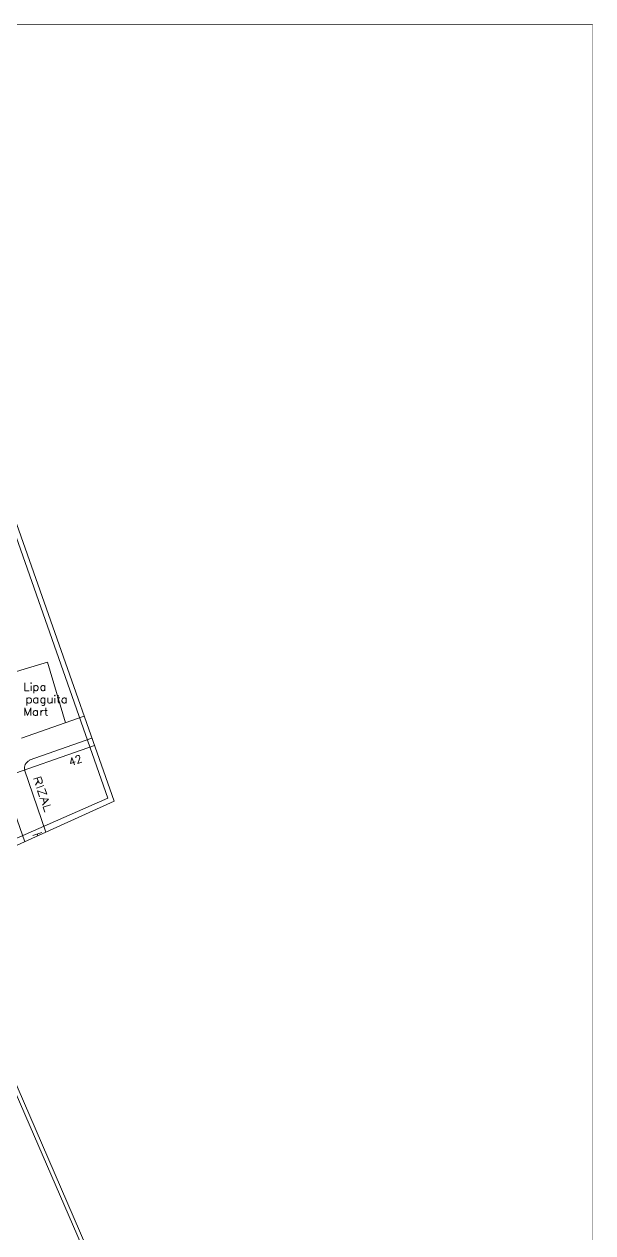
# Model space of a CAD drawing. Header units: millimetres. Extents: x 3.6 to 37.8, y 0.6 to 28.7.
# Drawn here: x 31.09 to 37.75, y 14.52 to 28.69 of the extents above; entities that cross this region are included whole.
import ezdxf

# ---------------------------------------------------------------- set-up
doc = ezdxf.new("R2010")
doc.units = ezdxf.units.MM
for name, color, linetype in [('PDF_Batangas$Geomap$BOUNDARY-NODE', 3, 'Continuous'), ('PDF_Batangas$Geomap$NAME-ROAD', 7, 'Continuous'), ('PDF_Batangas$Geomap$STRAND', 7, 'Continuous'), ('PDF_Batangas$Geomap$Symbols-SelfTerminating', 7, 'Continuous'), ('PDF_FRAME-TB', 7, 'Continuous')]:
    doc.layers.add(name, color=color, linetype=linetype)
for name, color, linetype, true_color in [('PDF_Batangas$Geomap$LOTS', 254, 'Continuous', 0xdcdcdc), ('PDF_Batangas$Geomap$ROAD', 8, 'Continuous', 0x808080), ('PDF_Batangas$Geomap$SDU', 157, 'Continuous', 0x396472)]:
    doc.layers.add(name, color=color, linetype=linetype, true_color=true_color)

msp = doc.modelspace()

# ---------------------------------------------------------------- linework, layer by layer
at = {"layer": 'PDF_Batangas$Geomap$BOUNDARY-NODE', "lineweight": 0}
msp.add_lwpolyline([(16.525, 24.384), (26.741, 28.433), (28.666, 23.119), (30.571, 23.869), (32.067, 19.614), (30.025, 18.718), (30.215, 17.929), (34.697, 7.594), (33.232, 6.143), (34.076, 3.366), (30.952, 2.33), (27.237, 7.946), (12.438, 6.581), (10.34, 10.265), (8.817, 10.123)], dxfattribs=at)
at = {"layer": 'PDF_Batangas$Geomap$LOTS', "lineweight": 0}
msp.add_lwpolyline([(30.717, 21.015), (31.359, 21.206), (31.571, 20.498)], dxfattribs=at)
at = {"layer": 'PDF_Batangas$Geomap$NAME-ROAD', "lineweight": 9}
for points in [[(31.196, 19.835), (31.279, 19.865), (31.296, 19.819), (31.296, 19.798), (31.288, 19.79), (31.279, 19.785), (31.263, 19.794), (31.254, 19.806), (31.238, 19.848)], [(31.217, 19.765), (31.25, 19.815)], [(31.229, 19.731), (31.317, 19.76)], [(31.267, 19.627), (31.242, 19.698), (31.35, 19.66), (31.329, 19.727)], [(31.271, 19.61), (31.371, 19.602), (31.3, 19.531)], [(31.325, 19.556), (31.309, 19.606)], [(31.329, 19.448), (31.309, 19.506), (31.396, 19.535)]]:
    msp.add_lwpolyline(points, dxfattribs=at)
at = {"layer": 'PDF_Batangas$Geomap$ROAD', "lineweight": 0}
for points in [[(31.054, 20.315), (31.79, 20.573)], [(31.146, 20.06), (31.88, 20.318)], [(30.833, 19.852), (31.093, 19.103)], [(31.341, 19.215), (31.088, 19.944)]]:
    msp.add_lwpolyline(points, dxfattribs=at)
msp.add_arc((31.179, 19.97), 0.0896, 109.3195, 199.1931, dxfattribs=at)
at = {"layer": 'PDF_Batangas$Geomap$SDU', "lineweight": 0}
for points in [[(31.146, 20.873), (31.092, 20.873), (31.092, 20.965)], [(31.167, 20.873), (31.167, 20.931)], [(31.2, 20.844), (31.2, 20.936)], [(31.2, 20.923), (31.209, 20.931), (31.217, 20.936), (31.229, 20.936), (31.238, 20.931), (31.246, 20.923), (31.25, 20.911), (31.25, 20.902), (31.246, 20.886), (31.238, 20.877), (31.229, 20.873), (31.217, 20.873), (31.209, 20.877), (31.2, 20.886)], [(31.329, 20.886), (31.321, 20.877), (31.313, 20.873), (31.3, 20.873), (31.292, 20.877), (31.284, 20.886), (31.279, 20.902), (31.279, 20.911), (31.284, 20.923), (31.292, 20.931), (31.3, 20.936), (31.313, 20.936), (31.321, 20.931), (31.329, 20.923)], [(31.329, 20.873), (31.329, 20.936)], [(31.117, 20.698), (31.117, 20.79)], [(31.117, 20.777), (31.125, 20.786), (31.138, 20.79), (31.15, 20.79), (31.159, 20.786), (31.167, 20.777), (31.171, 20.761), (31.171, 20.752), (31.167, 20.74), (31.159, 20.731), (31.15, 20.727), (31.138, 20.727), (31.125, 20.731), (31.117, 20.74)], [(31.246, 20.74), (31.238, 20.731), (31.229, 20.727), (31.217, 20.727), (31.209, 20.731), (31.2, 20.74), (31.196, 20.752), (31.196, 20.761), (31.2, 20.777), (31.209, 20.786), (31.217, 20.79), (31.229, 20.79), (31.238, 20.786), (31.246, 20.777)], [(31.246, 20.727), (31.246, 20.79)], [(31.329, 20.74), (31.321, 20.731), (31.313, 20.727), (31.3, 20.727), (31.292, 20.731), (31.284, 20.74), (31.279, 20.752), (31.279, 20.761), (31.284, 20.777), (31.292, 20.786), (31.3, 20.79), (31.313, 20.79), (31.321, 20.786), (31.329, 20.777)], [(31.329, 20.79), (31.329, 20.719), (31.325, 20.706), (31.321, 20.702), (31.313, 20.698), (31.3, 20.698), (31.292, 20.702)], [(31.413, 20.744), (31.4, 20.731), (31.392, 20.727), (31.379, 20.727), (31.367, 20.731), (31.363, 20.744), (31.363, 20.79)], [(31.413, 20.727), (31.413, 20.79)], [(31.446, 20.727), (31.446, 20.786)], [(31.504, 20.79), (31.471, 20.79)], [(31.509, 20.727), (31.5, 20.727), (31.488, 20.731), (31.484, 20.744), (31.484, 20.819)], [(31.579, 20.74), (31.571, 20.731), (31.563, 20.727), (31.55, 20.727), (31.542, 20.731), (31.534, 20.74), (31.529, 20.752), (31.529, 20.761), (31.534, 20.777), (31.542, 20.786), (31.55, 20.79), (31.563, 20.79), (31.571, 20.786), (31.579, 20.777)], [(31.579, 20.727), (31.579, 20.79)], [(31.092, 20.581), (31.092, 20.673), (31.125, 20.581), (31.163, 20.673), (31.163, 20.581)], [(31.242, 20.594), (31.234, 20.585), (31.225, 20.581), (31.213, 20.581), (31.204, 20.585), (31.196, 20.594), (31.192, 20.606), (31.192, 20.615), (31.196, 20.627), (31.204, 20.636), (31.213, 20.64), (31.225, 20.64), (31.234, 20.636), (31.242, 20.627)], [(31.242, 20.581), (31.242, 20.64)], [(31.279, 20.581), (31.279, 20.64)], [(31.279, 20.615), (31.284, 20.627), (31.292, 20.636), (31.3, 20.64), (31.313, 20.64)], [(31.354, 20.64), (31.325, 20.64)], [(31.359, 20.581), (31.35, 20.581), (31.342, 20.585), (31.338, 20.598), (31.338, 20.673)]]:
    msp.add_lwpolyline(points, dxfattribs=at)
for points in [[(31.163, 20.961), (31.167, 20.965), (31.171, 20.961), (31.167, 20.956)], [(31.442, 20.815), (31.446, 20.819), (31.45, 20.815), (31.446, 20.811)]]:
    msp.add_lwpolyline(points, close=True, dxfattribs=at)
at = {"layer": 'PDF_Batangas$Geomap$STRAND', "color": 254, "lineweight": 0, "true_color": 0xdcdcdc}
msp.add_lwpolyline([(31.911, 20.231), (30.746, 19.823), (29.358, 19.335), (28.4, 19.002), (27.795, 18.789), (26.249, 18.248)], dxfattribs=at)
at = {"layer": 'PDF_Batangas$Geomap$STRAND', "lineweight": 0}
for points in [[(31.684, 20.04), (31.629, 20.019), (31.646, 20.09), (31.675, 20.006)], [(31.692, 20.085), (31.692, 20.098), (31.696, 20.102), (31.7, 20.11), (31.713, 20.115), (31.725, 20.115), (31.729, 20.11), (31.738, 20.094), (31.738, 20.085), (31.734, 20.073), (31.713, 20.019), (31.763, 20.035)]]:
    msp.add_lwpolyline(points, dxfattribs=at)
at = {"layer": 'PDF_Batangas$Geomap$Symbols-SelfTerminating', "lineweight": 9}
for points in [[(31.188, 19.177), (31.292, 19.21)], [(31.238, 19.194), (31.245, 19.172)]]:
    msp.add_lwpolyline(points, dxfattribs=at)
at = {"layer": 'PDF_FRAME-TB', "lineweight": 0, "const_width": 0.00417}
msp.add_lwpolyline([(37.749, 28.685), (37.749, 0.596), (3.564, 0.596), (3.564, 28.685)], close=True, dxfattribs=at)
at = {"layer": 'PDF_FRAME-TB', "color": 254, "lineweight": 0, "true_color": 0xdcdcdc}
msp.add_lwpolyline([(30.95, 2.274), (34.13, 3.345), (33.267, 6.137), (34.743, 7.575), (30.267, 17.927), (30.121, 18.664), (32.142, 19.577), (30.596, 23.953), (28.691, 23.186), (26.779, 28.529), (16.227, 24.536), (18.823, 17.739), (8.734, 13.43), (7.317, 12.651), (8.734, 9.959), (10.238, 10.138), (12.263, 6.42), (27.145, 7.85)], close=True, dxfattribs=at)

doc.saveas('drawing.dxf')
